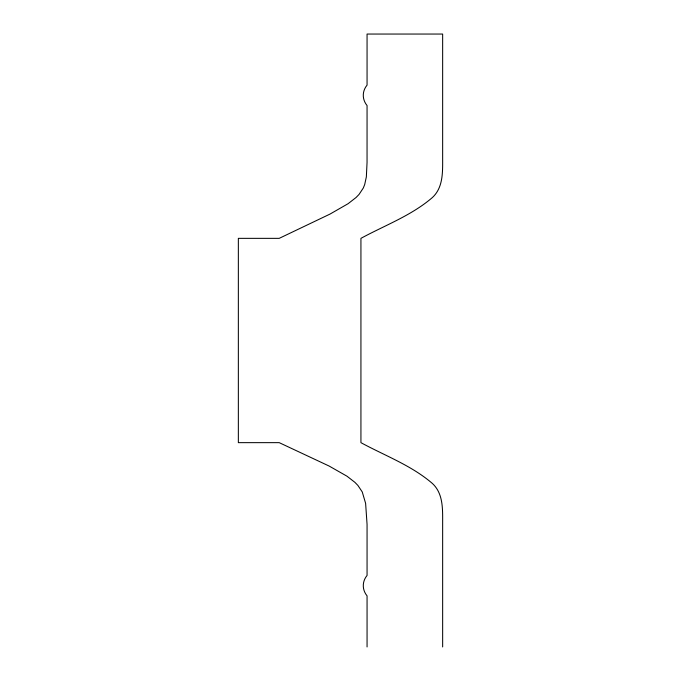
<?xml version="1.0" encoding="UTF-8"?>
<svg xmlns="http://www.w3.org/2000/svg" width="681" height="681" viewBox="0 0 681 681"><rect width="100%" height="100%" fill="white"/><g stroke="black" fill="none" stroke-linecap="round" stroke-linejoin="round"><path stroke-width="1.02" d="M442.65 646.95L442.65 524.37C442.599 510.384 443.706 493.921 432.435 483.51C411.52 465.438 384.961 455.725 360.93 442.65L360.93 238.35C384.961 225.275 411.52 215.562 432.435 197.49C443.706 187.079 442.599 170.616 442.65 156.63L442.65 34.05L367.059 34.05L367.059 85.125C362.003 91.28 362.037 99.392 367.059 105.555L367.05 162.461L366.352 176.898L364.684 184.577L363.296 188.024L359.057 194.417L356.078 197.49L348.085 203.704L329.996 214.089L279.21 238.35L238.35 238.35L238.35 442.65L279.21 442.65L329.136 466.051L346.978 476.198L354.929 482.361L357.917 485.451L362.249 491.937L365.62 503.37L367.059 524.37L367.059 575.445C362.028 581.608 362.028 589.712 367.059 595.875L367.059 646.95"/></g></svg>
